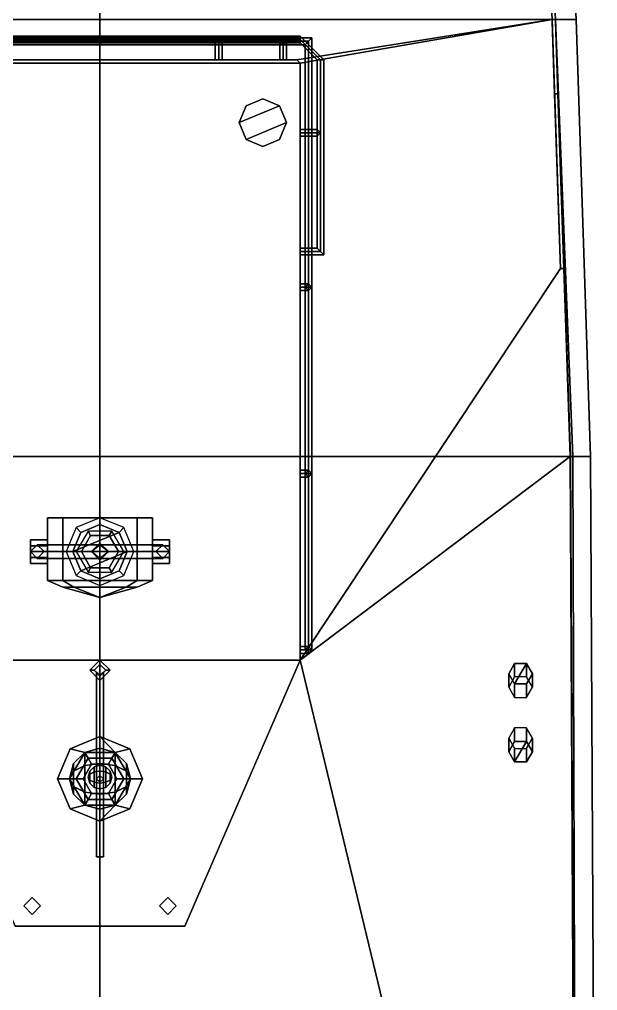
# Model space of a CAD drawing. Extents: x -2.9 to 2.9, y -19.2 to 18.7.
# Drawn here: x -0.47 to 2.93, y -2.79 to 2.94 of the extents above; entities that cross this region are included whole.
import ezdxf

# ---------------------------------------------------------------- set-up
doc = ezdxf.new("R2010")
doc.units = 0
doc.layers.get('0').update_dxf_attribs({"linetype": 'CONTINUOUS'})
doc.layers.add('TMP', color=6, linetype='CONTINUOUS')

msp = doc.modelspace()

# ---------------------------------------------------------------- linework, layer by layer
for points in [[(2.68, 2.5, 1.14), (2.7, 2.5, 1.14), (2.58, 6.22, 1.4), (2.56, 6.22, 1.4)], [(2.7, 2.5, 1.14), (2.6867, 2.9389, 0.78), (2.568, 5.1164, 0.78), (2.58, 6.22, 1.4)], [(0, 2.9389, -1.644), (-2.6867, 2.9389, -1.5084), (-2.568, 5.1164, -1.466), (0, 5.1164, -1.644)], [(2.548, 5.1164, 0.78), (-2.548, 5.1164, 0.78), (-2.6667, 2.9389, 0.78), (2.6667, 2.9389, 0.78)], [(0, 5.1164, -1.644), (2.568, 5.1164, -1.466), (2.6867, 2.9389, -1.5084), (0, 2.9389, -1.644)], [(2.6867, 2.9389, 0.52), (2.6867, 2.9389, -1.5084), (2.568, 5.1164, -1.466), (2.568, 5.1164, 0.52)], [(2.688, 5.1164, 0.52), (2.8067, 2.9389, 0.52), (2.6867, 2.9389, 0.52), (2.568, 5.1164, 0.52)], [(2.568, 5.1164, 0.73), (2.6867, 2.9389, 0.73), (2.8067, 2.9389, 0.73), (2.688, 5.1164, 0.73)], [(2.6867, 2.9389, 0.78), (2.6867, 2.9389, 0.73), (2.568, 5.1164, 0.73), (2.568, 5.1164, 0.78)], [(2.8067, 2.9389, 0.73), (2.8067, 2.9389, 0.52), (2.688, 5.1164, 0.52), (2.688, 5.1164, 0.73)], [(0, 0.3614, -1.644), (-2.7884, 0.3614, -1.5677), (-2.6867, 2.9389, -1.5084), (0, 2.9389, -1.644)], [(2.6667, 2.9389, 0.78), (-2.6667, 2.9389, 0.78), (-1.16, 2.7, 0.78), (1.16, 2.7, 0.78)], [(0, 2.9389, -1.644), (2.6867, 2.9389, -1.5084), (2.7884, 0.3614, -1.5677), (0, 0.3614, -1.644)], [(2.6667, 2.9389, 0.78), (1.16, 2.7, 0.78), (1.18, 2.68, 0.78), (2.6667, 2.9389, 0.78)], [(1.18, -0.84, 0.78), (2.715, 1.47, 0.78), (2.6667, 2.9389, 0.78), (1.18, 2.68, 0.78)], [(2.7733, 0.3614, 0.52), (2.7884, 0.3614, -1.5677), (2.6867, 2.9389, -1.5084), (2.6867, 2.9389, 0.52)], [(2.7, 2.5, 1.14), (2.735, 1.47, 0.78), (2.6867, 2.9389, 0.78), (2.7, 2.5, 1.14)], [(2.8067, 2.9389, 0.52), (2.8914, 0.3614, 0.52), (2.7733, 0.3614, 0.52), (2.6867, 2.9389, 0.52)], [(2.6867, 2.9389, 0.73), (2.7714, 0.3614, 0.73), (2.8914, 0.3614, 0.73), (2.8067, 2.9389, 0.73)], [(2.7714, 0.3614, 0.78), (2.7714, 0.3614, 0.73), (2.6867, 2.9389, 0.73), (2.6867, 2.9389, 0.78)], [(2.8914, 0.3614, 0.73), (2.8914, 0.3614, 0.52), (2.8067, 2.9389, 0.52), (2.8067, 2.9389, 0.73)], [(-1.25, 2.83, 2.88), (-1.23, 2.81, 2.9), (1.23, 2.81, 2.9), (1.25, 2.83, 2.88)], [(-1.23, 2.81, 2.86), (-1.25, 2.83, 2.88), (1.25, 2.83, 2.88), (1.23, 2.81, 2.86)], [(-1.23, 2.81, 2.9), (-1.21, 2.79, 2.88), (1.21, 2.79, 2.88), (1.23, 2.81, 2.9)], [(-1.21, 2.79, 2.88), (-1.23, 2.81, 2.86), (1.23, 2.81, 2.86), (1.21, 2.79, 2.88)], [(1.18, 2.82, 1.8), (1.18, 2.84, 1.78), (-1.18, 2.84, 1.78), (-1.18, 2.82, 1.8)], [(1.18, 2.84, 1.78), (1.18, 2.82, 1.76), (-1.18, 2.82, 1.76), (-1.18, 2.84, 1.78)], [(1.18, 2.8, 1.78), (1.18, 2.82, 1.8), (-1.18, 2.82, 1.8), (-1.18, 2.8, 1.78)], [(1.18, 2.82, 1.76), (1.18, 2.8, 1.78), (-1.18, 2.8, 1.78), (-1.18, 2.82, 1.76)], [(0.7, 2.82, 1.8), (0.68, 2.8, 1.78), (0.68, 2.7, 1.78), (0.7, 2.7, 1.8)], [(0.68, 2.8, 1.78), (0.7, 2.82, 1.76), (0.7, 2.7, 1.76), (0.68, 2.7, 1.78)], [(0.72, 2.8, 1.78), (0.7, 2.82, 1.8), (0.7, 2.7, 1.8), (0.72, 2.7, 1.78)], [(0.7, 2.82, 1.76), (0.72, 2.8, 1.78), (0.72, 2.7, 1.78), (0.7, 2.7, 1.76)], [(1.08, 2.83, 2.63), (1.06, 2.81, 2.65), (1.06, 2.81, 2.86), (1.08, 2.83, 2.88)], [(1.08, 2.7, 2.63), (1.06, 2.7, 2.65), (1.06, 2.81, 2.65), (1.08, 2.83, 2.63)], [(1.06, 2.81, 2.65), (1.08, 2.79, 2.67), (1.08, 2.79, 2.88), (1.06, 2.81, 2.86)], [(1.06, 2.7, 2.65), (1.08, 2.7, 2.67), (1.08, 2.79, 2.67), (1.06, 2.81, 2.65)], [(1.1, 2.81, 2.65), (1.08, 2.83, 2.63), (1.08, 2.83, 2.88), (1.1, 2.81, 2.86)], [(1.1, 2.7, 2.65), (1.08, 2.7, 2.63), (1.08, 2.83, 2.63), (1.1, 2.81, 2.65)], [(1.08, 2.79, 2.67), (1.1, 2.81, 2.65), (1.1, 2.81, 2.86), (1.08, 2.79, 2.88)], [(1.08, 2.7, 2.67), (1.1, 2.7, 2.65), (1.1, 2.81, 2.65), (1.08, 2.79, 2.67)], [(1.18, 2.82, 1.76), (1.18, 2.84, 1.78), (1.32, 2.7, 1.78), (1.3, 2.7, 1.76)], [(1.18, 2.84, 1.78), (1.18, 2.82, 1.8), (1.3, 2.7, 1.8), (1.32, 2.7, 1.78)], [(1.18, 2.8, 1.78), (1.18, 2.82, 1.76), (1.3, 2.7, 1.76), (1.28, 2.7, 1.78)], [(1.18, 2.82, 1.8), (1.18, 2.8, 1.78), (1.28, 2.7, 1.78), (1.3, 2.7, 1.8)], [(1.23, 2.81, 2.9), (1.21, 2.79, 2.88), (1.21, -0.78, 2.88), (1.23, -0.8, 2.9)], [(1.21, 2.79, 2.88), (1.23, 2.81, 2.86), (1.23, -0.76, 2.86), (1.21, -0.78, 2.88)], [(1.25, 2.83, 2.88), (1.23, 2.81, 2.9), (1.23, -0.8, 2.9), (1.25, -0.78, 2.88)], [(1.23, 2.81, 2.86), (1.25, 2.83, 2.88), (1.25, -0.78, 2.88), (1.23, -0.76, 2.86)], [(-1.16, 2.7, 2.68), (-1.18, 2.68, 2.68), (1.18, 2.68, 2.68), (1.16, 2.7, 2.68)], [(1.16, 2.7, 2.68), (1.16, 2.7, 0.78), (-1.16, 2.7, 0.78), (-1.16, 2.7, 2.68)], [(1.18, 2.68, 2.68), (1.18, 2.68, 0.78), (1.16, 2.7, 0.78), (1.16, 2.7, 2.68)], [(1.28, 2.7, 1.78), (1.3, 2.7, 1.76), (1.3, 1.57, 1.76), (1.28, 1.59, 1.78)], [(1.3, 2.7, 1.8), (1.28, 2.7, 1.78), (1.28, 1.59, 1.78), (1.3, 1.57, 1.8)], [(1.3, 2.7, 1.76), (1.32, 2.7, 1.78), (1.32, 1.55, 1.78), (1.3, 1.57, 1.76)], [(1.32, 2.7, 1.78), (1.3, 2.7, 1.8), (1.3, 1.57, 1.8), (1.32, 1.55, 1.78)], [(-1.18, 2.68, 2.68), (-1.18, -0.84, 2.68), (1.18, -0.84, 2.68), (1.18, 2.68, 2.68)], [(1.18, -0.84, 2.68), (1.18, -0.84, 0.78), (1.18, 2.68, 0.78), (1.18, 2.68, 2.68)], [(0.82, 2.33, 2.95), (1.059, 2.429, 2.95), (0.96, 2.47, 2.95), (0.861, 2.429, 2.95)], [(0.861, 2.429, 2.95), (0.96, 2.47, 2.95), (0.96, 2.47, 2.68), (0.861, 2.429, 2.68)], [(0.96, 2.47, 2.95), (1.059, 2.429, 2.95), (1.059, 2.429, 2.68), (0.96, 2.47, 2.68)], [(2.715, 1.47, 0.78), (2.735, 1.47, 0.78), (2.7, 2.5, 1.14), (2.68, 2.5, 1.14)], [(0.82, 2.33, 2.95), (0.861, 2.429, 2.95), (0.861, 2.429, 2.68), (0.82, 2.33, 2.68)], [(0.861, 2.231, 2.95), (1.1, 2.33, 2.95), (1.059, 2.429, 2.95), (0.82, 2.33, 2.95)], [(1.059, 2.429, 2.95), (1.1, 2.33, 2.95), (1.1, 2.33, 2.68), (1.059, 2.429, 2.68)], [(0.861, 2.231, 2.95), (0.82, 2.33, 2.95), (0.82, 2.33, 2.68), (0.861, 2.231, 2.68)], [(0.96, 2.19, 2.95), (1.059, 2.231, 2.95), (1.1, 2.33, 2.95), (0.861, 2.231, 2.95)], [(1.1, 2.33, 2.95), (1.059, 2.231, 2.95), (1.059, 2.231, 2.68), (1.1, 2.33, 2.68)], [(1.18, 2.27, 1.76), (1.18, 2.29, 1.78), (1.28, 2.29, 1.78), (1.3, 2.27, 1.76)], [(1.18, 2.29, 1.78), (1.18, 2.27, 1.8), (1.3, 2.27, 1.8), (1.28, 2.29, 1.78)], [(1.18, 2.25, 1.78), (1.18, 2.27, 1.76), (1.3, 2.27, 1.76), (1.28, 2.25, 1.78)], [(1.18, 2.27, 1.8), (1.18, 2.25, 1.78), (1.28, 2.25, 1.78), (1.3, 2.27, 1.8)], [(0.96, 2.19, 2.95), (0.861, 2.231, 2.95), (0.861, 2.231, 2.68), (0.96, 2.19, 2.68)], [(1.059, 2.231, 2.95), (0.96, 2.19, 2.95), (0.96, 2.19, 2.68), (1.059, 2.231, 2.68)], [(1.18, 1.57, 1.76), (1.18, 1.59, 1.78), (1.28, 1.59, 1.78), (1.3, 1.57, 1.76)], [(1.18, 1.59, 1.78), (1.18, 1.57, 1.8), (1.3, 1.57, 1.8), (1.28, 1.59, 1.78)], [(1.18, 1.55, 1.78), (1.18, 1.57, 1.76), (1.3, 1.57, 1.76), (1.32, 1.55, 1.78)], [(1.18, 1.57, 1.8), (1.18, 1.55, 1.78), (1.32, 1.55, 1.78), (1.3, 1.57, 1.8)], [(1.18, -0.84, 0.78), (2.7714, 0.3614, 0.78), (2.735, 1.47, 0.78), (2.715, 1.47, 0.78)], [(1.18, 1.36, 2.63), (1.18, 1.38, 2.65), (1.23, 1.38, 2.65), (1.25, 1.36, 2.63)], [(1.18, 1.38, 2.65), (1.18, 1.36, 2.67), (1.21, 1.36, 2.67), (1.23, 1.38, 2.65)], [(1.23, 1.38, 2.65), (1.21, 1.36, 2.67), (1.21, 1.36, 2.88), (1.23, 1.38, 2.86)], [(1.25, 1.36, 2.63), (1.23, 1.38, 2.65), (1.23, 1.38, 2.86), (1.25, 1.36, 2.88)], [(1.18, 1.36, 2.67), (1.18, 1.34, 2.65), (1.23, 1.34, 2.65), (1.21, 1.36, 2.67)], [(1.18, 1.34, 2.65), (1.18, 1.36, 2.63), (1.25, 1.36, 2.63), (1.23, 1.34, 2.65)], [(1.21, 1.36, 2.67), (1.23, 1.34, 2.65), (1.23, 1.34, 2.86), (1.21, 1.36, 2.88)], [(1.23, 1.34, 2.65), (1.25, 1.36, 2.63), (1.25, 1.36, 2.88), (1.23, 1.34, 2.86)], [(0, -7.6137, -1.644), (-2.8138, -7.6137, -1.5507), (-2.7884, 0.3614, -1.5677), (0, 0.3614, -1.644)], [(0, 0.3614, -1.644), (2.7884, 0.3614, -1.5677), (2.8138, -7.6137, -1.5507), (0, -7.6137, -1.644)], [(2.7714, 0.3614, 0.78), (1.18, -0.84, 0.78), (2.8138, -7.6137, 0.78)], [(2.7714, 0.3614, 0.73), (2.8138, -7.6137, 0.71), (2.9338, -7.6137, 0.71), (2.8914, 0.3614, 0.73)], [(2.8138, -7.6137, 0.78), (2.8138, -7.6137, 0.71), (2.7714, 0.3614, 0.73), (2.7714, 0.3614, 0.78)], [(2.8138, -7.6137, 0.5), (2.8138, -7.6137, -1.5507), (2.7884, 0.3614, -1.5677), (2.7733, 0.3614, 0.52)], [(2.8914, 0.3614, 0.52), (2.9338, -7.6137, 0.5), (2.8138, -7.6137, 0.5), (2.7733, 0.3614, 0.52)], [(2.9338, -7.6137, 0.71), (2.9338, -7.6137, 0.5), (2.8914, 0.3614, 0.52), (2.8914, 0.3614, 0.73)], [(1.18, 0.26, 2.63), (1.18, 0.28, 2.65), (1.23, 0.28, 2.65), (1.25, 0.26, 2.63)], [(1.18, 0.28, 2.65), (1.18, 0.26, 2.67), (1.21, 0.26, 2.67), (1.23, 0.28, 2.65)], [(1.18, 0.26, 2.67), (1.18, 0.24, 2.65), (1.23, 0.24, 2.65), (1.21, 0.26, 2.67)], [(1.18, 0.24, 2.65), (1.18, 0.26, 2.63), (1.25, 0.26, 2.63), (1.23, 0.24, 2.65)], [(1.23, 0.28, 2.65), (1.21, 0.26, 2.67), (1.21, 0.26, 2.88), (1.23, 0.28, 2.86)], [(1.21, 0.26, 2.67), (1.23, 0.24, 2.65), (1.23, 0.24, 2.86), (1.21, 0.26, 2.88)], [(1.25, 0.26, 2.63), (1.23, 0.28, 2.65), (1.23, 0.28, 2.86), (1.25, 0.26, 2.88)], [(1.23, 0.24, 2.65), (1.25, 0.26, 2.63), (1.25, 0.26, 2.88), (1.23, 0.24, 2.86)], [(-0.2192, 0, 3.9892), (-0.31, 0, 3.77), (-0.31, -0.37, 3.77), (-0.2192, -0.37, 3.9892)], [(-0.31, 0, 3.77), (-0.2192, 0, 3.5508), (-0.2192, -0.37, 3.5508), (-0.31, -0.37, 3.77)], [(0.2192, 0, 3.9892), (-0.31, 0, 3.77), (-0.2192, 0, 3.9892), (0, 0, 4.08)], [(0.31, 0, 3.77), (-0.2192, 0, 3.5508), (-0.31, 0, 3.77), (0.2192, 0, 3.9892)], [(0, 0, 4.08), (-0.2192, 0, 3.9892), (-0.2192, -0.37, 3.9892), (0, -0.37, 4.08)], [(-0.2192, 0, 3.5508), (0, 0, 3.46), (0, -0.37, 3.46), (-0.2192, -0.37, 3.5508)], [(0.2192, 0, 3.5508), (0, 0, 3.46), (-0.2192, 0, 3.5508), (0.31, 0, 3.77)], [(0, 0, 2.68), (-0.1414, -0.0586, 2.68), (-0.1131, -0.0869, 2.88), (0, -0.04, 2.88)], [(0.2192, 0, 3.9892), (0, 0, 4.08), (0, -0.37, 4.08), (0.2192, -0.37, 3.9892)], [(0, 0, 3.46), (0.2192, 0, 3.5508), (0.2192, -0.37, 3.5508), (0, -0.37, 3.46)], [(0.1414, -0.0586, 2.68), (0, 0, 2.68), (0, -0.04, 2.88), (0.1131, -0.0869, 2.88)], [(0.31, 0, 3.77), (0.2192, 0, 3.9892), (0.2192, -0.37, 3.9892), (0.31, -0.37, 3.77)], [(0.2192, 0, 3.5508), (0.31, 0, 3.77), (0.31, -0.37, 3.77), (0.2192, -0.37, 3.5508)], [(0, -0.04, 2.88), (-0.1131, -0.0869, 2.88), (-0.16, -0.2, 2.88), (0.1131, -0.0869, 2.88)], [(-0.1414, -0.0586, 2.68), (-0.2, -0.2, 2.68), (-0.16, -0.2, 2.88), (-0.1131, -0.0869, 2.88)], [(0.1131, -0.0869, 2.88), (-0.16, -0.2, 2.88), (-0.1131, -0.3131, 2.88), (0.16, -0.2, 2.88)], [(-0.07, -0.0788, 2.88), (-0.14, -0.2, 2.88), (-0.11, -0.2, 3.31), (-0.055, -0.1047, 3.31)], [(0.055, -0.1047, 3.31), (-0.055, -0.1047, 3.31), (-0.11, -0.2, 3.31), (0.11, -0.2, 3.31)], [(0.07, -0.0788, 2.88), (-0.07, -0.0788, 2.88), (-0.055, -0.1047, 3.31), (0.055, -0.1047, 3.31)], [(0.14, -0.2, 2.88), (0.07, -0.0788, 2.88), (0.055, -0.1047, 3.31), (0.11, -0.2, 3.31)], [(0.2, -0.2, 2.68), (0.1414, -0.0586, 2.68), (0.1131, -0.0869, 2.88), (0.16, -0.2, 2.88)], [(-0.31, -0.165, 3.7806), (-0.31, -0.13, 3.72), (-0.41, -0.13, 3.72), (-0.41, -0.165, 3.7806)], [(-0.31, -0.13, 3.72), (-0.31, -0.165, 3.6594), (-0.41, -0.165, 3.6594), (-0.41, -0.13, 3.72)], [(-0.41, -0.235, 3.7806), (-0.41, -0.165, 3.7806), (-0.41, -0.13, 3.72), (-0.41, -0.27, 3.72)], [(-0.41, -0.27, 3.72), (-0.41, -0.13, 3.72), (-0.41, -0.165, 3.6594), (-0.41, -0.235, 3.6594)], [(-0.22, -0.16, 3.41), (-0.22, -0.2, 3.37), (-0.41, -0.2, 3.59), (-0.37, -0.16, 3.59)], [(-0.37, -0.16, 3.59), (-0.41, -0.2, 3.59), (-0.41, -0.2, 3.66), (-0.37, -0.16, 3.67)], [(-0.31, -0.235, 3.7806), (-0.31, -0.165, 3.7806), (-0.41, -0.165, 3.7806), (-0.41, -0.235, 3.7806)], [(-0.31, -0.165, 3.6594), (-0.31, -0.235, 3.6594), (-0.41, -0.235, 3.6594), (-0.41, -0.165, 3.6594)], [(-0.22, -0.2, 3.45), (-0.22, -0.16, 3.41), (-0.37, -0.16, 3.59), (-0.33, -0.2, 3.59)], [(-0.33, -0.2, 3.59), (-0.37, -0.16, 3.59), (-0.37, -0.16, 3.67), (-0.33, -0.2, 3.66)], [(0.22, -0.2, 3.45), (0.22, -0.16, 3.41), (-0.22, -0.16, 3.41), (-0.22, -0.2, 3.45)], [(0, -0.16, 3.41), (-0.05, -0.2, 3.37), (-0.22, -0.2, 3.37), (-0.22, -0.16, 3.41)], [(0, -0.15, 3.31), (-0.05, -0.2, 3.31), (-0.05, -0.2, 3.41), (0, -0.16, 3.41)], [(0.05, -0.2, 3.31), (0, -0.15, 3.31), (0, -0.16, 3.41), (0.05, -0.2, 3.41)], [(0.05, -0.2, 3.37), (0, -0.16, 3.41), (0.22, -0.16, 3.41), (0.22, -0.2, 3.37)], [(0.22, -0.16, 3.41), (0.22, -0.2, 3.45), (0.33, -0.2, 3.59), (0.37, -0.16, 3.59)], [(0.22, -0.2, 3.37), (0.22, -0.16, 3.41), (0.37, -0.16, 3.59), (0.41, -0.2, 3.59)], [(0.31, -0.165, 3.6594), (0.31, -0.13, 3.72), (0.41, -0.13, 3.72), (0.41, -0.165, 3.6594)], [(0.31, -0.13, 3.72), (0.31, -0.165, 3.7806), (0.41, -0.165, 3.7806), (0.41, -0.13, 3.72)], [(0.31, -0.235, 3.6594), (0.31, -0.165, 3.6594), (0.41, -0.165, 3.6594), (0.41, -0.235, 3.6594)], [(0.31, -0.165, 3.7806), (0.31, -0.235, 3.7806), (0.41, -0.235, 3.7806), (0.41, -0.165, 3.7806)], [(0.37, -0.16, 3.59), (0.33, -0.2, 3.59), (0.33, -0.2, 3.66), (0.37, -0.16, 3.67)], [(0.41, -0.2, 3.59), (0.37, -0.16, 3.59), (0.37, -0.16, 3.67), (0.41, -0.2, 3.66)], [(0.41, -0.13, 3.72), (0.41, -0.27, 3.72), (0.41, -0.235, 3.6594), (0.41, -0.165, 3.6594)], [(0.41, -0.165, 3.7806), (0.41, -0.235, 3.7806), (0.41, -0.27, 3.72), (0.41, -0.13, 3.72)], [(-0.22, -0.2, 3.37), (-0.22, -0.24, 3.41), (-0.37, -0.24, 3.59), (-0.41, -0.2, 3.59)], [(-0.41, -0.2, 3.59), (-0.37, -0.24, 3.59), (-0.37, -0.24, 3.67), (-0.41, -0.2, 3.66)], [(-0.22, -0.24, 3.41), (-0.22, -0.2, 3.45), (-0.33, -0.2, 3.59), (-0.37, -0.24, 3.59)], [(-0.37, -0.24, 3.59), (-0.33, -0.2, 3.59), (-0.33, -0.2, 3.66), (-0.37, -0.24, 3.67)], [(-0.05, -0.2, 3.37), (0, -0.24, 3.41), (-0.22, -0.24, 3.41), (-0.22, -0.2, 3.37)], [(0.22, -0.24, 3.41), (0.22, -0.2, 3.45), (-0.22, -0.2, 3.45), (-0.22, -0.24, 3.41)], [(-0.2, -0.2, 2.68), (-0.1414, -0.3414, 2.68), (-0.1131, -0.3131, 2.88), (-0.16, -0.2, 2.88)], [(-0.14, -0.2, 2.88), (-0.07, -0.3212, 2.88), (-0.055, -0.2953, 3.31), (-0.11, -0.2, 3.31)], [(0.16, -0.2, 2.88), (-0.1131, -0.3131, 2.88), (0, -0.36, 2.88), (0.1131, -0.3131, 2.88)], [(0.11, -0.2, 3.31), (-0.11, -0.2, 3.31), (-0.055, -0.2953, 3.31), (0.055, -0.2953, 3.31)], [(-0.05, -0.2, 3.31), (0, -0.25, 3.31), (0, -0.24, 3.41), (-0.05, -0.2, 3.41)], [(0, -0.25, 3.31), (0.05, -0.2, 3.31), (0.05, -0.2, 3.41), (0, -0.24, 3.41)], [(0, -0.24, 3.41), (0.05, -0.2, 3.37), (0.22, -0.2, 3.37), (0.22, -0.24, 3.41)], [(0.07, -0.3212, 2.88), (0.14, -0.2, 2.88), (0.11, -0.2, 3.31), (0.055, -0.2953, 3.31)], [(0.1414, -0.3414, 2.68), (0.2, -0.2, 2.68), (0.16, -0.2, 2.88), (0.1131, -0.3131, 2.88)], [(0.22, -0.24, 3.41), (0.22, -0.2, 3.37), (0.41, -0.2, 3.59), (0.37, -0.24, 3.59)], [(0.22, -0.2, 3.45), (0.22, -0.24, 3.41), (0.37, -0.24, 3.59), (0.33, -0.2, 3.59)], [(0.33, -0.2, 3.59), (0.37, -0.24, 3.59), (0.37, -0.24, 3.67), (0.33, -0.2, 3.66)], [(0.37, -0.24, 3.59), (0.41, -0.2, 3.59), (0.41, -0.2, 3.66), (0.37, -0.24, 3.67)], [(-0.31, -0.27, 3.72), (-0.31, -0.235, 3.7806), (-0.41, -0.235, 3.7806), (-0.41, -0.27, 3.72)], [(-0.31, -0.235, 3.6594), (-0.31, -0.27, 3.72), (-0.41, -0.27, 3.72), (-0.41, -0.235, 3.6594)], [(0.31, -0.27, 3.72), (0.31, -0.235, 3.6594), (0.41, -0.235, 3.6594), (0.41, -0.27, 3.72)], [(0.31, -0.235, 3.7806), (0.31, -0.27, 3.72), (0.41, -0.27, 3.72), (0.41, -0.235, 3.7806)], [(-0.1414, -0.3414, 2.68), (0, -0.4, 2.68), (0, -0.36, 2.88), (-0.1131, -0.3131, 2.88)], [(-0.07, -0.3212, 2.88), (0.07, -0.3212, 2.88), (0.055, -0.2953, 3.31), (-0.055, -0.2953, 3.31)], [(0, -0.4, 2.68), (0.1414, -0.3414, 2.68), (0.1131, -0.3131, 2.88), (0, -0.36, 2.88)], [(-0.2192, -0.41, 3.77), (-0.31, -0.37, 3.77), (-0.2192, -0.37, 3.5508), (-0.155, -0.41, 3.615)], [(-0.155, -0.41, 3.925), (-0.2192, -0.37, 3.9892), (-0.31, -0.37, 3.77), (-0.2192, -0.41, 3.77)], [(-0.155, -0.41, 3.615), (-0.2192, -0.37, 3.5508), (0, -0.37, 3.46), (0, -0.41, 3.5508)], [(0, -0.41, 3.9892), (0, -0.37, 4.08), (-0.2192, -0.37, 3.9892), (-0.155, -0.41, 3.925)], [(0, -0.41, 3.5508), (0, -0.37, 3.46), (0.2192, -0.37, 3.5508), (0.155, -0.41, 3.615)], [(0.155, -0.41, 3.925), (0.2192, -0.37, 3.9892), (0, -0.37, 4.08), (0, -0.41, 3.9892)], [(0.155, -0.41, 3.615), (0.2192, -0.37, 3.5508), (0.31, -0.37, 3.77), (0.2192, -0.41, 3.77)], [(0.2192, -0.41, 3.77), (0.31, -0.37, 3.77), (0.2192, -0.37, 3.9892), (0.155, -0.41, 3.925)], [(0, -0.47, 3.77), (-0.2192, -0.41, 3.77), (-0.155, -0.41, 3.615), (0, -0.47, 3.77)], [(0, -0.47, 3.77), (-0.155, -0.41, 3.925), (-0.2192, -0.41, 3.77), (0, -0.47, 3.77)], [(0, -0.47, 3.77), (-0.155, -0.41, 3.615), (0, -0.41, 3.5508), (0, -0.47, 3.77)], [(0, -0.47, 3.77), (0, -0.41, 3.9892), (-0.155, -0.41, 3.925), (0, -0.47, 3.77)], [(0, -0.47, 3.77), (0, -0.41, 3.5508), (0.155, -0.41, 3.615), (0, -0.47, 3.77)], [(0, -0.47, 3.77), (0.155, -0.41, 3.615), (0.2192, -0.41, 3.77), (0, -0.47, 3.77)], [(0, -0.47, 3.77), (0.2192, -0.41, 3.77), (0.155, -0.41, 3.925), (0, -0.47, 3.77)], [(0, -0.47, 3.77), (0.155, -0.41, 3.925), (0, -0.41, 3.9892), (0, -0.47, 3.77)], [(1.18, -0.78, 2.63), (1.18, -0.76, 2.65), (1.23, -0.76, 2.65), (1.25, -0.78, 2.63)], [(1.18, -0.76, 2.65), (1.18, -0.78, 2.67), (1.21, -0.78, 2.67), (1.23, -0.76, 2.65)], [(1.18, -0.78, 2.67), (1.18, -0.8, 2.65), (1.23, -0.8, 2.65), (1.21, -0.78, 2.67)], [(1.18, -0.8, 2.65), (1.18, -0.78, 2.63), (1.25, -0.78, 2.63), (1.23, -0.8, 2.65)], [(1.23, -0.76, 2.65), (1.21, -0.78, 2.67), (1.21, -0.78, 2.88), (1.23, -0.76, 2.86)], [(1.21, -0.78, 2.67), (1.23, -0.8, 2.65), (1.23, -0.8, 2.9), (1.21, -0.78, 2.88)], [(1.25, -0.78, 2.63), (1.23, -0.76, 2.65), (1.23, -0.76, 2.86), (1.25, -0.78, 2.88)], [(1.23, -0.8, 2.65), (1.25, -0.78, 2.63), (1.25, -0.78, 2.88), (1.23, -0.8, 2.9)], [(1.18, -0.84, 0.78), (-1.18, -0.84, 0.78), (-2.8138, -7.6137, 0.78), (2.8138, -7.6137, 0.78)], [(-1.18, -0.84, 2.63), (-1.18, -0.84, 0.78), (1.18, -0.84, 0.78), (1.18, -0.84, 2.63)], [(-1.18, -0.84, 2.68), (-0.5, -2.41, 2.68), (0.5, -2.41, 2.68), (1.18, -0.84, 2.68)], [(1.18, -0.84, 2.63), (0.5, -2.41, 2.63), (-0.5, -2.41, 2.63), (-1.18, -0.84, 2.63)], [(0, -0.84, 0.78), (-0.06, -0.9, 0.78), (-0.035, -0.9, 6.91), (0, -0.865, 6.91)], [(0.06, -0.9, 0.78), (0, -0.84, 0.78), (0, -0.865, 6.91), (0.035, -0.9, 6.91)], [(0.5, -2.41, 2.68), (0.5, -2.41, 2.63), (1.18, -0.84, 2.63), (1.18, -0.84, 2.68)], [(-0.06, -0.9, 0.78), (0, -0.96, 0.78), (0, -0.935, 6.91), (-0.035, -0.9, 6.91)], [(0, -0.865, 6.91), (-0.035, -0.9, 6.91), (0, -0.935, 6.91), (0.035, -0.9, 6.91)], [(0, -0.93, 5.42), (-0.02, -0.91, 5.39), (-0.02, -2, 6.28), (0, -2, 6.3)], [(-0.02, -0.91, 5.39), (0, -0.93, 5.38), (0, -2, 6.26), (-0.02, -2, 6.28)], [(0, -0.96, 0.78), (0.06, -0.9, 0.78), (0.035, -0.9, 6.91), (0, -0.935, 6.91)], [(0.02, -0.91, 5.39), (0, -0.93, 5.42), (0, -2, 6.3), (0.02, -2, 6.28)], [(0, -0.93, 5.38), (0.02, -0.91, 5.39), (0.02, -2, 6.28), (0, -2, 6.26)], [(2.445, -0.9394, 0.78), (2.41, -1, 0.78), (2.41, -0.92, 1.01), (2.445, -0.8594, 1.01)], [(2.445, -0.8594, 1.01), (2.41, -0.92, 1.01), (2.445, -0.9806, 1.01), (2.515, -0.8594, 1.01)], [(2.515, -0.9394, 0.78), (2.445, -0.9394, 0.78), (2.445, -0.8594, 1.01), (2.515, -0.8594, 1.01)], [(2.515, -0.8594, 1.01), (2.445, -0.9806, 1.01), (2.515, -0.9806, 1.01), (2.55, -0.92, 1.01)], [(2.55, -1, 0.78), (2.515, -0.9394, 0.78), (2.515, -0.8594, 1.01), (2.55, -0.92, 1.01)], [(2.41, -1, 0.78), (2.445, -1.0606, 0.78), (2.445, -0.9806, 1.01), (2.41, -0.92, 1.01)], [(2.515, -1.0606, 0.78), (2.55, -1, 0.78), (2.55, -0.92, 1.01), (2.515, -0.9806, 1.01)], [(2.445, -1.0606, 0.78), (2.515, -1.0606, 0.78), (2.515, -0.9806, 1.01), (2.445, -0.9806, 1.01)], [(2.445, -1.2394, 0.78), (2.41, -1.3, 0.78), (2.41, -1.38, 1.01), (2.445, -1.3194, 1.01)], [(2.515, -1.2394, 0.78), (2.445, -1.2394, 0.78), (2.445, -1.3194, 1.01), (2.515, -1.3194, 1.01)], [(2.55, -1.3, 0.78), (2.515, -1.2394, 0.78), (2.515, -1.3194, 1.01), (2.55, -1.38, 1.01)], [(0, -1.29, 2.68), (-0.1768, -1.3632, 2.68), (-0.1768, -1.3632, 2.96), (0, -1.29, 2.96)], [(0, -1.29, 2.96), (-0.1768, -1.3632, 2.96), (-0.09, -1.3841, 2.96), (0.09, -1.3841, 2.96)], [(0.1768, -1.3632, 2.68), (0, -1.29, 2.68), (0, -1.29, 2.96), (0.1768, -1.3632, 2.96)], [(0.1768, -1.3632, 2.96), (0.1768, -1.3632, 2.96), (0, -1.29, 2.96), (0.09, -1.3841, 2.96)], [(2.41, -1.3, 0.78), (2.445, -1.3606, 0.78), (2.445, -1.4406, 1.01), (2.41, -1.38, 1.01)], [(2.515, -1.3606, 0.78), (2.55, -1.3, 0.78), (2.55, -1.38, 1.01), (2.515, -1.4406, 1.01)], [(-0.1768, -1.3632, 2.68), (-0.25, -1.54, 2.68), (-0.25, -1.54, 2.96), (-0.1768, -1.3632, 2.96)], [(-0.1768, -1.3632, 2.96), (-0.25, -1.54, 2.96), (-0.18, -1.54, 2.96), (-0.09, -1.3841, 2.96)], [(-0.09, -1.3841, 4.31), (0, -1.36, 4.31), (0, -1.45, 4.1541), (-0.09, -1.4621, 4.175)], [(-0.09, -1.4621, 4.445), (0, -1.45, 4.4659), (0, -1.36, 4.31), (-0.09, -1.3841, 4.31)], [(0, -1.36, 4.31), (0.09, -1.3841, 4.31), (0.09, -1.4621, 4.175), (0, -1.45, 4.1541)], [(0, -1.45, 4.4659), (0.09, -1.4621, 4.445), (0.09, -1.3841, 4.31), (0, -1.36, 4.31)], [(0.25, -1.54, 2.96), (0.1768, -1.3632, 2.96), (0.09, -1.3841, 2.96), (0.18, -1.54, 2.96)], [(0.25, -1.54, 2.68), (0.1768, -1.3632, 2.68), (0.1768, -1.3632, 2.96), (0.25, -1.54, 2.96)], [(2.445, -1.4406, 1.01), (2.515, -1.3194, 1.01), (2.445, -1.3194, 1.01), (2.41, -1.38, 1.01)], [(2.515, -1.4406, 1.01), (2.55, -1.38, 1.01), (2.515, -1.3194, 1.01), (2.445, -1.4406, 1.01)], [(2.445, -1.3606, 0.78), (2.515, -1.3606, 0.78), (2.515, -1.4406, 1.01), (2.445, -1.4406, 1.01)], [(-0.09, -1.3841, 2.96), (-0.18, -1.54, 2.96), (-0.14, -1.54, 4.09), (-0.07, -1.4188, 4.09)], [(-0.1559, -1.45, 4.31), (-0.09, -1.3841, 4.31), (-0.09, -1.4621, 4.175), (-0.1559, -1.495, 4.2321)], [(-0.1559, -1.495, 4.3879), (-0.09, -1.4621, 4.445), (-0.09, -1.3841, 4.31), (-0.1559, -1.45, 4.31)], [(-0.07, -1.4188, 4.09), (-0.14, -1.54, 4.09), (-0.1, -1.54, 4.09), (-0.05, -1.4534, 4.09)], [(0.09, -1.3841, 2.96), (-0.09, -1.3841, 2.96), (-0.07, -1.4188, 4.09), (0.07, -1.4188, 4.09)], [(0.07, -1.4188, 4.09), (-0.07, -1.4188, 4.09), (-0.05, -1.4534, 4.09), (0.05, -1.4534, 4.09)], [(0.14, -1.54, 4.09), (0.07, -1.4188, 4.09), (0.05, -1.4534, 4.09), (0.1, -1.54, 4.09)], [(0.18, -1.54, 2.96), (0.09, -1.3841, 2.96), (0.07, -1.4188, 4.09), (0.14, -1.54, 4.09)], [(0.09, -1.3841, 4.31), (0.1559, -1.45, 4.31), (0.1559, -1.495, 4.2321), (0.09, -1.4621, 4.175)], [(0.09, -1.4621, 4.445), (0.1559, -1.495, 4.3879), (0.1559, -1.45, 4.31), (0.09, -1.3841, 4.31)], [(-0.18, -1.54, 4.31), (-0.1559, -1.45, 4.31), (-0.1559, -1.495, 4.2321), (-0.18, -1.54, 4.31)], [(-0.18, -1.54, 4.31), (-0.1559, -1.495, 4.3879), (-0.1559, -1.45, 4.31), (-0.18, -1.54, 4.31)], [(-0.1559, -1.495, 4.2321), (-0.09, -1.4621, 4.175), (-0.09, -1.6179, 4.175), (-0.1559, -1.585, 4.2321)], [(-0.1559, -1.585, 4.3879), (-0.09, -1.6179, 4.445), (-0.09, -1.4621, 4.445), (-0.1559, -1.495, 4.3879)], [(-0.05, -1.4534, 4.09), (-0.1, -1.54, 4.09), (-0.1, -1.54, 4.19), (-0.05, -1.4534, 4.19)], [(-0.09, -1.4621, 4.175), (0, -1.45, 4.1541), (0, -1.63, 4.1541), (-0.09, -1.6179, 4.175)], [(-0.09, -1.6179, 4.445), (0, -1.63, 4.4659), (0, -1.45, 4.4659), (-0.09, -1.4621, 4.445)], [(-0.0606, -1.495, 4.58), (-0.035, -1.4694, 4.58), (-0.035, -1.4997, 4.5275), (-0.0606, -1.5125, 4.5497)], [(-0.0606, -1.5125, 4.6103), (-0.035, -1.4997, 4.6325), (-0.035, -1.4694, 4.58), (-0.0606, -1.495, 4.58)], [(0.05, -1.4534, 4.09), (-0.05, -1.4534, 4.09), (-0.05, -1.4534, 4.19), (0.05, -1.4534, 4.19)], [(-0.035, -1.4694, 4.58), (0, -1.46, 4.58), (0, -1.495, 4.5194), (-0.035, -1.4997, 4.5275)], [(-0.035, -1.4997, 4.6325), (0, -1.495, 4.6406), (0, -1.46, 4.58), (-0.035, -1.4694, 4.58)], [(0, -1.45, 4.1541), (0.09, -1.4621, 4.175), (0.09, -1.6179, 4.175), (0, -1.63, 4.1541)], [(0, -1.63, 4.4659), (0.09, -1.6179, 4.445), (0.09, -1.4621, 4.445), (0, -1.45, 4.4659)], [(0, -1.46, 4.58), (0.035, -1.4694, 4.58), (0.035, -1.4997, 4.5275), (0, -1.495, 4.5194)], [(0, -1.495, 4.6406), (0.035, -1.4997, 4.6325), (0.035, -1.4694, 4.58), (0, -1.46, 4.58)], [(0.035, -1.4694, 4.58), (0.0606, -1.495, 4.58), (0.0606, -1.5125, 4.5497), (0.035, -1.4997, 4.5275)], [(0.035, -1.4997, 4.6325), (0.0606, -1.5125, 4.6103), (0.0606, -1.495, 4.58), (0.035, -1.4694, 4.58)], [(0.1, -1.54, 4.09), (0.05, -1.4534, 4.09), (0.05, -1.4534, 4.19), (0.1, -1.54, 4.19)], [(0.09, -1.4621, 4.175), (0.1559, -1.495, 4.2321), (0.1559, -1.585, 4.2321), (0.09, -1.6179, 4.175)], [(0.09, -1.6179, 4.445), (0.1559, -1.585, 4.3879), (0.1559, -1.495, 4.3879), (0.09, -1.4621, 4.445)], [(0.1559, -1.45, 4.31), (0.18, -1.54, 4.31), (0.18, -1.54, 4.31), (0.1559, -1.495, 4.2321)], [(0.1559, -1.495, 4.3879), (0.18, -1.54, 4.31), (0.18, -1.54, 4.31), (0.1559, -1.45, 4.31)], [(-0.25, -1.54, 2.68), (-0.1768, -1.7168, 2.68), (-0.1768, -1.7168, 2.96), (-0.25, -1.54, 2.96)], [(-0.25, -1.54, 2.96), (-0.1768, -1.7168, 2.96), (-0.09, -1.6959, 2.96), (-0.18, -1.54, 2.96)], [(-0.18, -1.54, 4.31), (-0.1559, -1.495, 4.2321), (-0.1559, -1.585, 4.2321), (-0.18, -1.54, 4.31)], [(-0.18, -1.54, 4.31), (-0.1559, -1.585, 4.3879), (-0.1559, -1.495, 4.3879), (-0.18, -1.54, 4.31)], [(-0.18, -1.54, 2.96), (-0.09, -1.6959, 2.96), (-0.07, -1.6612, 4.09), (-0.14, -1.54, 4.09)], [(-0.18, -1.54, 4.31), (-0.1559, -1.585, 4.2321), (-0.1559, -1.63, 4.31), (-0.18, -1.54, 4.31)], [(-0.18, -1.54, 4.31), (-0.1559, -1.63, 4.31), (-0.1559, -1.585, 4.3879), (-0.18, -1.54, 4.31)], [(-0.14, -1.54, 4.09), (-0.07, -1.6612, 4.09), (-0.05, -1.6266, 4.09), (-0.1, -1.54, 4.09)], [(-0.1, -1.54, 4.09), (-0.05, -1.6266, 4.09), (-0.05, -1.6266, 4.19), (-0.1, -1.54, 4.19)], [(-0.07, -1.53, 4.58), (-0.0606, -1.495, 4.58), (-0.0606, -1.5125, 4.5497), (-0.07, -1.53, 4.58)], [(-0.07, -1.53, 4.58), (-0.0606, -1.5125, 4.6103), (-0.0606, -1.495, 4.58), (-0.07, -1.53, 4.58)], [(-0.07, -1.53, 4.58), (-0.0606, -1.5125, 4.5497), (-0.0606, -1.5475, 4.5497), (-0.07, -1.53, 4.58)], [(-0.07, -1.53, 4.58), (-0.0606, -1.5475, 4.6103), (-0.0606, -1.5125, 4.6103), (-0.07, -1.53, 4.58)], [(-0.07, -1.53, 4.58), (-0.0606, -1.5475, 4.5497), (-0.0606, -1.565, 4.58), (-0.07, -1.53, 4.58)], [(-0.07, -1.53, 4.58), (-0.0606, -1.565, 4.58), (-0.0606, -1.5475, 4.6103), (-0.07, -1.53, 4.58)], [(-0.0606, -1.5125, 4.5497), (-0.035, -1.4997, 4.5275), (-0.035, -1.5603, 4.5275), (-0.0606, -1.5475, 4.5497)], [(-0.0606, -1.5475, 4.6103), (-0.035, -1.5603, 4.6325), (-0.035, -1.4997, 4.6325), (-0.0606, -1.5125, 4.6103)], [(-0.035, -1.4997, 4.5275), (0, -1.495, 4.5194), (0, -1.565, 4.5194), (-0.035, -1.5603, 4.5275)], [(-0.035, -1.5603, 4.6325), (0, -1.565, 4.6406), (0, -1.495, 4.6406), (-0.035, -1.4997, 4.6325)], [(0, -1.52, 4.46), (-0.02, -1.54, 4.46), (-0.02, -1.54, 4.53), (0, -1.52, 4.53)], [(-0.02, -1.54, 4.46), (0, -1.56, 4.46), (0, -1.56, 4.53), (-0.02, -1.54, 4.53)], [(0, -1.495, 4.5194), (0.035, -1.4997, 4.5275), (0.035, -1.5603, 4.5275), (0, -1.565, 4.5194)], [(0, -1.565, 4.6406), (0.035, -1.5603, 4.6325), (0.035, -1.4997, 4.6325), (0, -1.495, 4.6406)], [(0.02, -1.54, 4.46), (0, -1.52, 4.46), (0, -1.52, 4.53), (0.02, -1.54, 4.53)], [(0, -1.56, 4.46), (0.02, -1.54, 4.46), (0.02, -1.54, 4.53), (0, -1.56, 4.53)], [(0.035, -1.4997, 4.5275), (0.0606, -1.5125, 4.5497), (0.0606, -1.5475, 4.5497), (0.035, -1.5603, 4.5275)], [(0.035, -1.5603, 4.6325), (0.0606, -1.5475, 4.6103), (0.0606, -1.5125, 4.6103), (0.035, -1.4997, 4.6325)], [(0.05, -1.6266, 4.09), (0.1, -1.54, 4.09), (0.1, -1.54, 4.19), (0.05, -1.6266, 4.19)], [(0.07, -1.6612, 4.09), (0.14, -1.54, 4.09), (0.1, -1.54, 4.09), (0.05, -1.6266, 4.09)], [(0.0606, -1.495, 4.58), (0.07, -1.53, 4.58), (0.07, -1.53, 4.58), (0.0606, -1.5125, 4.5497)], [(0.0606, -1.5125, 4.6103), (0.07, -1.53, 4.58), (0.07, -1.53, 4.58), (0.0606, -1.495, 4.58)], [(0.0606, -1.5125, 4.5497), (0.07, -1.53, 4.58), (0.07, -1.53, 4.58), (0.0606, -1.5475, 4.5497)], [(0.0606, -1.5475, 4.6103), (0.07, -1.53, 4.58), (0.07, -1.53, 4.58), (0.0606, -1.5125, 4.6103)], [(0.0606, -1.5475, 4.5497), (0.07, -1.53, 4.58), (0.07, -1.53, 4.58), (0.0606, -1.565, 4.58)], [(0.0606, -1.565, 4.58), (0.07, -1.53, 4.58), (0.07, -1.53, 4.58), (0.0606, -1.5475, 4.6103)], [(0.09, -1.6959, 2.96), (0.18, -1.54, 2.96), (0.14, -1.54, 4.09), (0.07, -1.6612, 4.09)], [(0.1768, -1.7168, 2.96), (0.25, -1.54, 2.96), (0.18, -1.54, 2.96), (0.09, -1.6959, 2.96)], [(0.1559, -1.495, 4.2321), (0.18, -1.54, 4.31), (0.18, -1.54, 4.31), (0.1559, -1.585, 4.2321)], [(0.1559, -1.585, 4.3879), (0.18, -1.54, 4.31), (0.18, -1.54, 4.31), (0.1559, -1.495, 4.3879)], [(0.1559, -1.585, 4.2321), (0.18, -1.54, 4.31), (0.18, -1.54, 4.31), (0.1559, -1.63, 4.31)], [(0.1559, -1.63, 4.31), (0.18, -1.54, 4.31), (0.18, -1.54, 4.31), (0.1559, -1.585, 4.3879)], [(0.1768, -1.7168, 2.68), (0.25, -1.54, 2.68), (0.25, -1.54, 2.96), (0.1768, -1.7168, 2.96)], [(-0.1559, -1.585, 4.2321), (-0.09, -1.6179, 4.175), (-0.09, -1.6959, 4.31), (-0.1559, -1.63, 4.31)], [(-0.1559, -1.63, 4.31), (-0.09, -1.6959, 4.31), (-0.09, -1.6179, 4.445), (-0.1559, -1.585, 4.3879)], [(-0.0606, -1.5475, 4.5497), (-0.035, -1.5603, 4.5275), (-0.035, -1.5906, 4.58), (-0.0606, -1.565, 4.58)], [(-0.0606, -1.565, 4.58), (-0.035, -1.5906, 4.58), (-0.035, -1.5603, 4.6325), (-0.0606, -1.5475, 4.6103)], [(-0.035, -1.5603, 4.5275), (0, -1.565, 4.5194), (0, -1.6, 4.58), (-0.035, -1.5906, 4.58)], [(-0.035, -1.5906, 4.58), (0, -1.6, 4.58), (0, -1.565, 4.6406), (-0.035, -1.5603, 4.6325)], [(0, -1.565, 4.5194), (0.035, -1.5603, 4.5275), (0.035, -1.5906, 4.58), (0, -1.6, 4.58)], [(0, -1.6, 4.58), (0.035, -1.5906, 4.58), (0.035, -1.5603, 4.6325), (0, -1.565, 4.6406)], [(0.035, -1.5603, 4.5275), (0.0606, -1.5475, 4.5497), (0.0606, -1.565, 4.58), (0.035, -1.5906, 4.58)], [(0.035, -1.5906, 4.58), (0.0606, -1.565, 4.58), (0.0606, -1.5475, 4.6103), (0.035, -1.5603, 4.6325)], [(0.09, -1.6179, 4.175), (0.1559, -1.585, 4.2321), (0.1559, -1.63, 4.31), (0.09, -1.6959, 4.31)], [(0.09, -1.6959, 4.31), (0.1559, -1.63, 4.31), (0.1559, -1.585, 4.3879), (0.09, -1.6179, 4.445)], [(-0.09, -1.6179, 4.175), (0, -1.63, 4.1541), (0, -1.72, 4.31), (-0.09, -1.6959, 4.31)], [(-0.09, -1.6959, 4.31), (0, -1.72, 4.31), (0, -1.63, 4.4659), (-0.09, -1.6179, 4.445)], [(-0.07, -1.6612, 4.09), (0.07, -1.6612, 4.09), (0.05, -1.6266, 4.09), (-0.05, -1.6266, 4.09)], [(-0.05, -1.6266, 4.09), (0.05, -1.6266, 4.09), (0.05, -1.6266, 4.19), (-0.05, -1.6266, 4.19)], [(0, -1.63, 4.1541), (0.09, -1.6179, 4.175), (0.09, -1.6959, 4.31), (0, -1.72, 4.31)], [(0, -1.72, 4.31), (0.09, -1.6959, 4.31), (0.09, -1.6179, 4.445), (0, -1.63, 4.4659)], [(-0.1768, -1.7168, 2.96), (0, -1.79, 2.96), (0.09, -1.6959, 2.96), (-0.09, -1.6959, 2.96)], [(-0.1768, -1.7168, 2.68), (0, -1.79, 2.68), (0, -1.79, 2.96), (-0.1768, -1.7168, 2.96)], [(-0.09, -1.6959, 2.96), (0.09, -1.6959, 2.96), (0.07, -1.6612, 4.09), (-0.07, -1.6612, 4.09)], [(0, -1.79, 2.96), (0.1768, -1.7168, 2.96), (0.09, -1.6959, 2.96)], [(0, -1.79, 2.68), (0.1768, -1.7168, 2.68), (0.1768, -1.7168, 2.96), (0, -1.79, 2.96)], [(0, -2, 6.3), (-0.02, -2, 6.28), (0, -2, 6.26), (0.02, -2, 6.28)], [(-0.4, -2.24, 0.78), (-0.45, -2.29, 0.78), (-0.45, -2.29, 2.63), (-0.4, -2.24, 2.63)], [(-0.45, -2.29, 0.78), (-0.4, -2.34, 0.78), (-0.4, -2.34, 2.63), (-0.45, -2.29, 2.63)], [(-0.35, -2.29, 0.78), (-0.4, -2.24, 0.78), (-0.4, -2.24, 2.63), (-0.35, -2.29, 2.63)], [(-0.4, -2.34, 0.78), (-0.35, -2.29, 0.78), (-0.35, -2.29, 2.63), (-0.4, -2.34, 2.63)], [(0.4, -2.24, 0.78), (0.35, -2.29, 0.78), (0.35, -2.29, 2.63), (0.4, -2.24, 2.63)], [(0.35, -2.29, 0.78), (0.4, -2.34, 0.78), (0.4, -2.34, 2.63), (0.35, -2.29, 2.63)], [(0.45, -2.29, 0.78), (0.4, -2.24, 0.78), (0.4, -2.24, 2.63), (0.45, -2.29, 2.63)], [(0.4, -2.34, 0.78), (0.45, -2.29, 0.78), (0.45, -2.29, 2.63), (0.4, -2.34, 2.63)], [(-0.5, -2.41, 2.68), (-0.5, -2.41, 2.63), (0.5, -2.41, 2.63), (0.5, -2.41, 2.68)]]:
    msp.add_3dface(points)
at = {"layer": 'TMP'}
for points in [[(2.56, 6.22, 1.4), (2.548, 5.1164, 0.78), (2.6667, 2.9389, 0.78), (2.68, 2.5, 1.14)], [(2.68, 2.5, 1.14), (2.6667, 2.9389, 0.78), (2.715, 1.47, 0.78), (2.68, 2.5, 1.14)]]:
    msp.add_3dface(points, dxfattribs=at)

doc.saveas('drawing.dxf')
